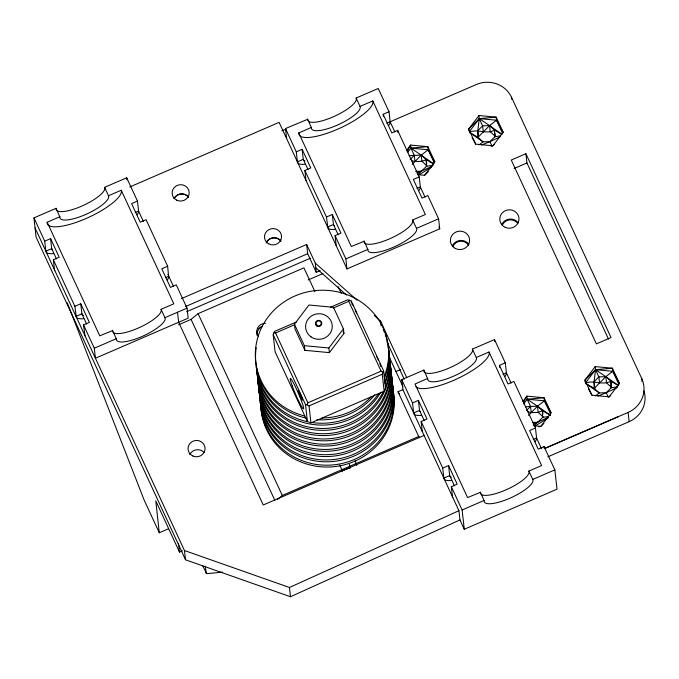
<?xml version="1.0" encoding="UTF-8"?>
<svg xmlns="http://www.w3.org/2000/svg" width="679" height="679" viewBox="0 0 679 679"><rect width="100%" height="100%" fill="white"/><g stroke="black" fill="none" stroke-linecap="round" stroke-linejoin="round"><path stroke-width="1.02" d="M511.143 383.083L506.398 372.847L505.278 362.824L494.499 339.551L472.372 349.116L476.395 357.731A26.693 7.393 -24.8 0 1 452.961 376.455A26.693 7.393 -24.8 0 1 427.685 378.789L423.891 370.072L401.756 379.646L402.885 389.67L458.928 510.693L459.963 519.953L290.485 596.739L185.503 559.785L36.106 237.166L33.95 217.883L56.077 208.317L59.871 217.034A26.693 7.393 -24.8 0 0 85.155 214.7A26.693 7.393 -24.8 0 0 108.589 195.976L104.566 187.353L126.693 177.788L137.464 201.069L131.607 203.598L140.23 222.22L146.087 219.682L167.645 266.236L168.672 277.355A26.693 7.393 -24.8 0 1 167.238 280.011M56.077 208.317L55.992 208.657A26.693 7.393 -24.8 0 0 81.268 206.323A26.693 7.393 -24.8 0 0 104.71 187.591L104.566 187.353M59.956 216.694L47.182 222.262L99.771 335.842L112.468 330.614A26.693 7.393 -24.8 0 0 112.578 331.581M112.553 330.283L116.347 338.991A26.693 7.393 -24.8 0 0 141.622 336.657A26.693 7.393 -24.8 0 0 165.065 317.933L161.033 309.318L173.816 303.827L121.227 190.247L108.445 195.739M307.629 119.003L311.432 127.72A26.693 7.393 -24.8 0 0 336.708 125.386A26.693 7.393 -24.8 0 0 360.142 106.654L356.119 98.039L378.245 88.474L389.025 111.746L383.168 114.284L391.783 132.906L397.639 130.368L419.198 176.922L413.341 179.451L421.965 198.073L427.821 195.544L438.6 218.816L439.72 228.84L346.977 268.935L286.631 138.592L285.503 128.569L307.553 119.343A26.693 7.393 -24.8 0 0 307.655 120.31M364.02 241.3L351.332 246.528L298.735 132.94L311.508 127.38M364.105 240.96L367.899 249.677A26.693 7.393 -24.8 0 0 393.175 247.343A26.693 7.393 -24.8 0 0 416.617 228.619L412.586 220.004L425.377 214.513L372.779 100.933L359.997 106.425M423.891 370.072L423.806 370.411A26.693 7.393 -24.8 0 0 449.082 368.077A26.693 7.393 -24.8 0 0 472.516 349.354L472.372 349.116M480.274 492.368L467.585 497.597L414.988 384.017L427.77 378.458M480.359 492.037L484.161 500.754A26.693 7.393 -24.8 0 0 509.437 498.42A26.693 7.393 -24.8 0 0 532.871 479.688L528.848 471.073L541.63 465.582L489.033 352.002L476.251 357.493M330.435 307.264L347.775 299.77L351.289 301.043L383.627 370.861L385.528 387.828L384.161 391.214L310.948 422.864L307.426 421.591L275.097 351.773L273.196 334.806L274.554 331.42L296.715 321.846M383.627 370.861L382.26 374.248L309.047 405.898L307.239 404.879L307.876 402.8L275.547 332.982L273.832 332.727M407.298 151.476L410.591 145.06L427.838 146.681L434.84 161.814L424.604 175.318L417.526 174.647M523.551 402.545L526.853 396.129L544.091 397.758L551.093 412.883L540.857 426.387L538.905 426.811M333.347 307.986L348.76 301.323L349.49 300.016M406.39 150.602L410.591 145.06L410.939 148.141L414.283 155.355L414.971 161.526L412.229 164.301M407.943 152.104L410.939 148.141L427.838 146.681L428.177 149.77L434.314 163.002M294.423 324.197L308.962 305.007L333.465 307.315L343.421 328.814L343.939 333.44L329.4 352.63L304.896 350.322L294.941 328.823L294.423 324.197L304.379 345.696L304.896 350.322M490.824 145.96L492.937 145.773L503.173 132.269L496.171 117.144L478.933 115.515L468.697 129.018L468.926 131.072M469.681 131.259L479.272 118.604L478.933 115.515M329.4 352.63L328.874 348.004L343.421 328.814M522.652 401.671L526.853 396.129L527.193 399.218L530.537 406.432L531.224 412.603L528.491 415.37M523.594 403.963L527.193 399.218L544.091 397.758L544.439 400.839L550.567 414.08M588.37 388.736L591.952 395.22L609.199 396.842L619.426 383.338L612.424 368.213L595.186 366.584L584.95 380.087L585.179 382.15M585.935 382.328L595.534 369.673L595.186 366.584M411.313 160.651L414.971 161.526L421.218 155.143L428.177 149.77L434.84 161.814M469.936 132.626L477.982 137.319L489.559 125.598L496.519 120.225L496.171 117.144L479.272 118.604L468.697 129.018L475.699 144.152L492.937 145.773L494.448 144.287M527.575 411.72L531.224 412.603L537.479 406.212L544.439 400.839L551.093 412.883M617.058 387.684L606.203 392.717L599.26 392.929L586.113 383.754L594.235 388.388L605.812 376.667L612.772 371.294L612.424 368.213L595.534 369.673L584.95 380.087L591.952 395.22M410.175 159.523L414.283 155.355L421.218 155.143L433.541 163.749M417.848 174.664L426.938 165.854L421.914 161.305L421.218 155.143L410.939 148.141L428.177 149.77M481.606 145L489.941 141.639L495.271 136.309L494.923 133.228M526.429 410.591L530.537 406.432L537.479 406.212L550.618 415.395M534.101 425.733L542.657 417.407L548.513 416.448M597.86 396.069L606.203 392.717L611.524 387.378L606.5 382.837L605.812 376.667L595.534 369.673L594.074 381.742L594.235 388.388L599.26 392.929L595.39 395.916M424.604 175.318L428.381 171.592M543.879 423.407L540.857 426.387L533.787 425.725M609.199 396.842L610.71 395.356M178.662 324.74L191.062 319.376L198.09 313.622L303.929 267.865L314.929 291.614M277.601 499.294L282.286 495.458L419.045 436.334M479.136 144.848L483.007 141.86L489.941 141.639L499.897 137.031M419.266 174.724L431.649 167.076M534.636 426.336L547.902 418.154M416.974 173.052L432.472 166.151M533.227 424.12L548.725 417.229M35.07 227.906L184.459 550.533L289.441 587.488L458.928 510.693M129.757 186.98L279.111 122.364L286.631 138.592M281.887 130.809L285.774 129.129M53.616 253.547A26.693 7.393 -24.8 0 1 45.849 251.188L44.729 241.164L50.586 238.626L59.209 257.248L53.352 259.777L54.473 269.801A26.693 7.393 -24.8 0 0 54.795 270.717M45.849 251.188L51.706 248.65L50.586 238.626M135.248 212.535L138.592 211.093L137.464 201.069M305.168 164.233A26.693 7.393 -24.8 0 1 297.402 161.874L296.282 151.841L302.138 149.312L310.761 167.934L304.905 170.463L306.025 180.487M297.402 161.874L303.267 159.336A20.285 5.619 -24.8 0 0 304.93 160.974M386.801 123.222L476.293 84.527A26.693 25.539 -6.4 0 1 511.482 97.25L641.748 378.585L642.088 381.666M83.78 318.646A26.693 7.393 -24.8 0 1 76.345 317.203L74.902 306.331L80.759 303.802L89.382 322.415L83.525 324.952L84.96 335.833M167.645 266.236L161.789 268.765L170.412 287.387L176.268 284.857L187.039 308.13L188.168 318.154L95.425 358.249L94.305 348.225L83.525 324.952M76.031 316.355L81.887 313.825L80.759 303.802M165.421 277.711L168.765 276.26M335.333 229.332A26.693 7.393 -24.8 0 1 327.898 227.889L326.455 217.017L332.311 214.479L340.934 233.101L335.078 235.638L336.207 245.662M327.584 227.041L333.44 224.511L332.311 214.479M416.974 188.389L420.326 186.946L419.198 176.922M181.446 298.599L306.645 244.474L315.26 263.096L316.304 272.347L320.174 270.675M525.902 153.709L511.262 160.04L596.383 343.88L611.032 337.548L525.902 153.709L526.946 162.96L608.503 339.101M185.554 306.526L307.68 253.725L306.645 244.474M94.305 348.225L116.432 338.66M164.912 317.696L187.039 308.13M514.13 168.502L526.946 162.96M186.717 311.678L310.396 258.224M346.977 268.935L345.857 258.911L367.984 249.346M416.473 228.382L438.6 218.816M308.3 279.892L322.831 273.612M275.547 332.982L294.813 324.647M307.876 402.8L381.097 371.15L382.897 372.168M395.764 371.617L400.618 369.52M419.206 437.565L398.004 391.775L402.885 389.67M421.421 415.302A26.693 7.393 -24.8 0 1 413.664 412.942L412.535 402.919L418.391 400.381L427.015 419.002L421.158 421.54L422.287 431.564M499.642 367.356L499.421 365.353L505.278 362.824M413.664 412.942L419.52 410.413L418.391 400.381M503.054 374.29L506.398 372.847A26.693 7.393 -24.8 0 1 504.879 376.599M67.255 302.783L144.186 500.168L159.276 532.769L168.664 528.712M424.086 435.451L263.248 504.989L178.645 322.27L177.516 312.247M159.276 532.769L155.78 500.847L179.494 552.086L182.379 550.839M451.594 480.477A26.693 7.393 -24.8 0 1 443.837 478.109L442.716 468.086L448.573 465.556L457.188 484.178L451.331 486.707L452.46 496.731A26.693 7.393 -24.8 0 0 452.783 497.648M499.421 365.353L508.045 383.974L513.901 381.445L535.451 427.991L529.595 430.52L538.218 449.142L544.074 446.612L554.853 469.885L557.018 489.169L464.275 529.264L459.963 519.953M443.837 478.109L449.693 475.58A20.285 5.619 -24.8 0 0 451.357 477.21M533.227 439.466L536.58 438.014L535.451 427.991M641.748 378.585A26.693 25.539 -6.4 0 1 628.117 412.408L544.864 448.403L618.357 416.626M547.843 456.814L629.153 421.659A26.693 25.539 -6.4 0 0 643.981 390.96M464.275 529.264L462.11 509.98L484.237 500.415M532.726 479.45L554.853 469.885M433.397 163.851L426.242 159.684L421.914 161.305L414.971 161.526M617.992 385.383L610.837 381.216C602.663 385.799 593.735 379.688 585.298 383.177M550.55 415.446L542.496 410.753L538.167 412.382L531.224 412.603M470.012 131.947C478.126 128.789 486.724 134.697 494.575 130.139L501.73 134.315M500.593 135.834L494.736 136.785L494.575 130.139L489.559 125.598L479.272 118.604L477.821 130.674L477.982 137.319L483.007 141.86L469.86 132.677M433.236 165.218L426.404 166.33L426.242 159.684L421.218 155.143M617.822 386.741L610.998 387.862L610.837 381.216L605.812 376.667L598.87 376.887L594.074 381.742L594.812 389.805M222.432 572.142L206.713 573.696L202.648 565.717M409.089 155.746L414.283 155.355M525.342 406.823L530.537 406.432M501.874 134.204L489.559 125.598L482.616 125.819L477.821 130.674L478.559 138.737M415.658 171.371L421.608 171.184M532.905 422.414L537.861 422.262M503.173 132.269L496.519 120.225L479.272 118.604L482.616 125.819L483.304 131.981M619.426 383.338L612.772 371.294L595.534 369.673L598.87 376.887L599.565 383.058M304.379 345.696L328.874 348.004M544.439 400.839L527.193 399.218L537.479 406.212L542.496 410.753L542.844 413.842M273.196 334.806L305.525 404.633L307.239 404.879M605.812 376.667L618.136 385.282M315.26 263.096L356.95 300.11M374.256 315.48L380.554 321.065L406.746 377.643M315.794 267.798L346.468 295.034M495.271 136.309L490.246 131.768L489.559 125.598M543.192 416.923L538.167 412.382L537.479 406.212M398.004 391.775L399.668 394.363M356.119 98.039L356.263 98.277A26.693 7.393 -24.8 0 1 337.387 114.895A26.693 7.393 -24.8 0 1 309.021 121.711M412.586 220.004L412.739 220.242A26.693 7.393 -24.8 0 1 390.832 238.287A26.693 7.393 -24.8 0 1 364.131 242.267M528.848 471.073L528.992 471.311A26.693 7.393 -24.8 0 1 507.086 489.364A26.693 7.393 -24.8 0 1 480.384 493.344M161.033 309.318L161.186 309.556A26.693 7.393 -24.8 0 1 140.799 326.896A26.693 7.393 -24.8 0 1 113.07 332.379M472.109 137.659L475.699 144.152M496.519 120.225L502.647 133.466M612.772 371.294L618.9 384.535M489.941 141.639L492.029 146.155M606.203 392.717L608.291 397.223M389.025 111.746L390.145 121.779L394.889 132.015M425.062 197.182L420.326 186.946L420.225 188.041A26.693 7.393 -24.8 0 1 418.799 190.697M438.863 226.981L439.72 228.84M541.553 448.76L536.58 438.014A26.693 7.393 -24.8 0 1 535.052 441.774M308.003 169.58L303.267 159.336L302.138 149.312M338.184 234.747L333.44 224.511L333.703 225.199A20.285 5.619 -24.8 0 0 334.263 225.742M424.256 420.649L419.52 410.413A20.285 5.619 -24.8 0 0 420.318 411.652M454.438 485.816L449.693 475.58L448.573 465.556M386.903 341.8L404.183 379.12M285.503 128.569L296.282 151.841M304.905 170.463L326.455 217.017M335.078 235.638L345.857 258.911M401.756 379.646L412.535 402.919M421.158 421.54L442.716 468.086M451.331 486.707L462.11 509.98M388.744 355.94L402.995 386.716M348.76 301.323L381.097 371.15M338.142 286.597L341.257 293.328M307.68 253.725L316.304 272.347M343.073 331.573L343.939 333.44M355.193 460.591L356.713 465.412M339.661 465.005L341.834 469.707L342.063 471.744M198.09 313.622L282.286 495.458M191.062 319.376L274.808 500.253M143.337 221.329L138.592 211.093A26.693 7.393 -24.8 0 1 137.065 214.844M167.891 274.358L173.51 286.504M56.45 258.894L51.706 248.65A20.285 5.619 -24.8 0 0 52.512 249.897M86.623 324.061L81.887 313.825L82.151 314.513A20.285 5.619 -24.8 0 0 83.568 315.446M33.95 217.883L44.729 241.164M53.352 259.777L74.902 306.331M206.204 573.399L205.338 566.21M628.117 412.408L629.153 421.659M610.837 381.216L611.414 386.351M511.482 97.25L511.711 99.312M544.074 446.612L544.303 448.615M494.499 339.551L494.728 341.554M426.242 159.684L426.701 163.8M397.639 130.368L397.869 132.371M383.168 114.284L383.389 116.287M380.554 321.065L381.08 325.767M382.26 374.248L384.161 391.214M351.289 301.043L351.518 303.038M349.405 464.3L349.863 468.374M309.047 405.898L310.948 422.864M305.525 404.633L307.426 421.591M289.441 587.488L290.485 596.739M184.459 550.533L185.503 559.785M126.693 177.788L126.914 179.799M178.569 543.675L179.494 552.086M542.496 410.753L542.657 417.407M452.698 245.111A9.608 9.192 -6.4 0 1 468.883 244.245M501.739 224.418A9.608 9.192 -6.4 0 1 518.315 222.924M489.033 352.002A40.57 11.237 -24.8 0 1 478.449 366.312L474.961 368.799A40.57 11.237 -24.8 0 1 431.352 387.658L427.66 388.269A40.57 11.237 -24.8 0 1 415.904 386.691M390.145 121.779A26.693 7.393 -24.8 0 1 388.617 125.53M372.779 100.933A40.57 11.237 -24.8 0 1 362.196 115.235L358.707 117.73A40.57 11.237 -24.8 0 1 315.098 136.581L311.406 137.192A40.57 11.237 -24.8 0 1 299.651 135.622M298.904 134.417A40.57 11.237 -24.8 0 1 298.735 132.94M121.227 190.247A40.57 11.237 -24.8 0 1 110.643 204.557L107.155 207.044A40.57 11.237 -24.8 0 1 63.546 225.895L59.854 226.514A40.57 11.237 -24.8 0 1 47.182 222.262M174.113 198.446A8.538 8.173 -6.4 0 1 188.473 197.105M266.134 243.023A8.538 8.173 -6.4 0 1 280.987 241.155M189.789 454.616A8.538 8.173 -6.4 0 1 204.099 452.511M258.606 336.708A8.538 8.173 -6.4 0 1 265.43 323.34M257.103 335.443A8.538 8.173 -6.4 0 1 262.094 326.658M266.474 242.361A8.538 8.173 -6.3 0 1 280.817 240.833M174.104 198.455A8.538 8.173 -6.3 0 1 188.448 196.918M304.752 415.981A66.729 63.851 -6.4 0 1 258.258 335.961A66.729 63.851 -6.4 0 1 343.863 293.549A66.729 63.851 -6.4 0 1 384.212 376.599M371.32 396.68A66.729 63.851 -6.4 0 1 322.016 417.992M385.231 334.408A66.729 63.851 -6.4 0 1 384.424 378.458M374.833 394.737A66.729 63.851 -6.4 0 1 317.085 419.707M305.957 418.069A66.729 63.851 -6.4 0 1 256.187 347.648M383.236 329.587A66.729 63.851 -6.4 0 1 384.484 332.455M388.15 346.893A66.729 63.851 -6.4 0 1 384.798 381.844M378.305 393.981A66.729 63.851 -6.4 0 1 311.381 422.431M307.341 421.684A66.729 63.851 -6.4 0 1 256.28 366.685M388.354 348.743A66.729 63.851 -6.4 0 1 385.01 383.694M380.8 392.233A66.729 63.851 -6.4 0 1 308.113 423.654A66.729 63.851 -6.4 0 1 256.289 366.456M389.101 354.175A66.729 63.851 -6.4 0 1 385.392 387.089M383.219 391.885A66.729 63.851 -6.4 0 1 311.72 427.634A66.729 63.851 -6.4 0 1 256.866 371.931M388.94 353.988A66.729 63.851 -6.4 0 1 332.014 429.714A66.729 63.851 -6.4 0 1 256.883 371.702M389.109 356.356A66.729 63.851 -6.4 0 1 334.017 432.871A66.729 63.851 -6.4 0 1 257.451 377.176M389.092 357.188A66.729 63.851 -6.4 0 1 333.686 434.806A66.729 63.851 -6.4 0 1 257.468 376.938M389.704 361.601A66.729 63.851 -6.4 0 1 331.887 438.49A66.729 63.851 -6.4 0 1 257.689 377.184M389.678 362.433A66.729 63.851 -6.4 0 1 334.272 440.051A66.729 63.851 -6.4 0 1 258.054 382.184M390.289 366.847A66.729 63.851 -6.4 0 1 332.481 443.735A66.729 63.851 -6.4 0 1 258.283 382.43M390.493 368.697A66.729 63.851 -6.4 0 1 335.935 445.127A66.729 63.851 -6.4 0 1 258.962 390.544M391.087 373.111A66.729 63.851 -6.4 0 1 333.618 448.912A66.729 63.851 -6.4 0 1 258.954 389.771M391.087 373.942A66.729 63.851 -6.4 0 1 336.529 450.372A66.729 63.851 -6.4 0 1 259.548 395.789M259.234 392.674A66.729 63.851 -6.4 0 1 259.106 390.578M391.673 378.356A66.729 63.851 -6.4 0 1 334.747 454.081A66.729 63.851 -6.4 0 1 259.616 396.069M392.25 382.252A66.729 63.851 -6.4 0 1 332.786 456.195A66.729 63.851 -6.4 0 1 259.701 395.823M391.673 379.188A66.729 63.851 -6.4 0 1 392.08 381.225M392.267 383.601A66.729 63.851 -6.4 0 1 335.876 459.25A66.729 63.851 -6.4 0 1 260.286 402.35M392.47 385.451A66.729 63.851 -6.4 0 1 335.002 461.253A66.729 63.851 -6.4 0 1 260.337 402.112M393.217 390.883A66.729 63.851 -6.4 0 1 335.935 464.572A66.729 63.851 -6.4 0 1 260.982 408.639M393.056 390.697A66.729 63.851 -6.4 0 1 336.13 466.422A66.729 63.851 -6.4 0 1 260.999 408.402M349.753 467.78A42.709 40.867 -6.4 0 1 342.191 470.64M352.087 304.515A6.671 0.586 66.6 0 1 352.342 304.336M352.724 304.863A6.671 0.586 66.6 0 1 353.25 305.754M355.27 309.98A6.671 0.586 66.6 0 1 356.534 313.087M376.539 356.738A5.339 0.475 66.6 0 1 376.845 357.162M377.269 357.875A5.339 0.475 66.6 0 1 378.322 359.997M379.892 363.74A5.339 0.475 66.6 0 1 380.274 364.801M380.529 365.642A5.339 0.475 66.6 0 1 380.622 366.439M316.338 324.715A3.2 3.064 -6.4 0 1 316.915 324.138M452.825 246.647A8.81 8.428 -6.4 0 1 468.748 245.484M256.908 332.583A8.81 8.428 -6.4 0 1 257.333 331.165M258.436 329.222A8.81 8.428 -6.4 0 1 260.023 327.618M260.643 327.176A8.81 8.428 -6.4 0 1 261.992 326.455M502.222 225.292A8.81 8.428 -6.4 0 1 517.288 222.907M505.303 227.363A9.608 9.192 -6.4 0 0 518.96 218.137A9.608 9.192 -6.4 0 0 503.903 211.5A9.608 9.192 -6.4 0 0 505.303 227.363M192.921 456.042A8.538 8.173 -6.4 0 0 205.058 447.834A8.538 8.173 -6.4 0 0 191.673 441.944A8.538 8.173 -6.4 0 0 192.921 456.042M176.574 200.101A8.538 8.173 -6.4 0 0 189.195 192.598A8.538 8.173 -6.4 0 0 176.201 185.944A8.538 8.173 -6.4 0 0 176.574 200.101M268.714 243.846A8.538 8.173 -6.4 0 0 281.556 236.699A8.538 8.173 -6.4 0 0 268.791 229.68A8.538 8.173 -6.4 0 0 268.714 243.846M455.21 248.378A9.608 9.192 -6.4 0 0 469.596 240.247A9.608 9.192 -6.4 0 0 455.168 232.447A9.608 9.192 -6.4 0 0 455.21 248.378M298.616 392.046A5.339 0.475 66.6 0 0 302.35 400.109A5.339 0.475 66.6 0 0 300.22 393.761A5.339 0.475 66.6 0 0 298.616 392.046M292.259 385.961A16.551 1.46 66.6 0 0 303.445 408.911A16.551 1.46 66.6 0 0 295.144 386.249A16.551 1.46 66.6 0 0 292.259 385.961M311.05 336.894A13.342 12.774 -6.4 0 0 332.184 327.753A13.342 12.774 -6.4 0 0 313.537 314.869A13.342 12.774 -6.4 0 0 311.05 336.894M316.686 325.912A3.2 3.064 -6.4 0 0 321.761 323.722A3.2 3.064 -6.4 0 0 317.28 320.624A3.2 3.064 -6.4 0 0 316.686 325.912M317 325.496A2.665 2.555 -6.4 0 0 321.226 323.671A2.665 2.555 -6.4 0 0 317.5 321.091A2.665 2.555 -6.4 0 0 317 325.496"/></g></svg>
